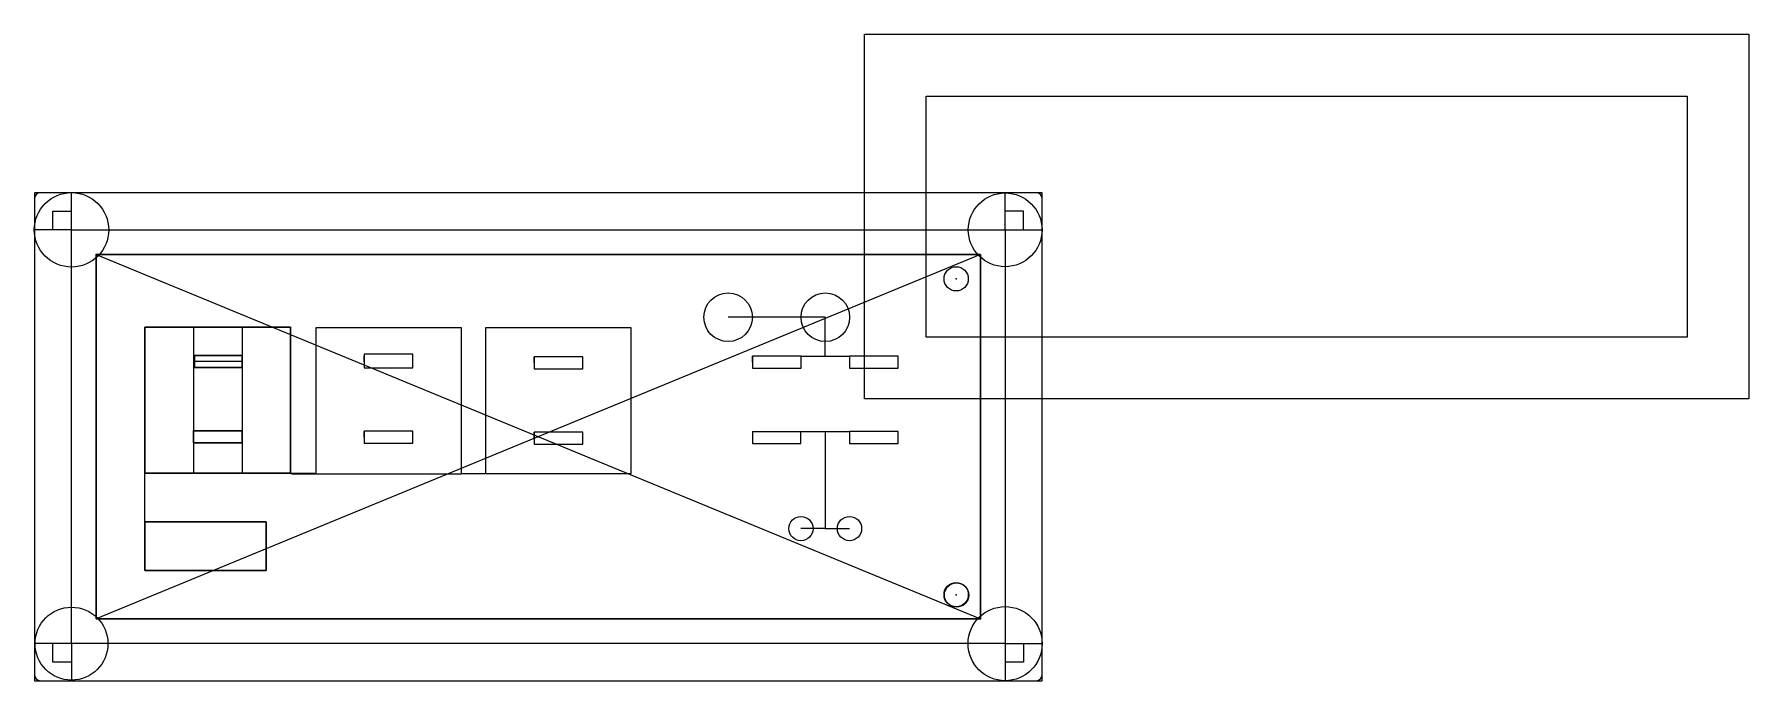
# Model space of a CAD drawing. Header units: centimetres. Extents: x -10.4 to 24.9, y -5 to 8.3.
import ezdxf

# ---------------------------------------------------------------- set-up
doc = ezdxf.new("R2010")
doc.units = ezdxf.units.CM
doc.header["$MEASUREMENT"] = 0
for name, color, linetype in [('Top of the Enclosure v13_Sketch1', 7, 'Continuous'), ('Top of the Enclosure v13_Sketch10', 7, 'Continuous'), ('Top of the Enclosure v13_Sketch11', 7, 'Continuous'), ('Top of the Enclosure v13_Sketch12', 7, 'Continuous'), ('Top of the Enclosure v13_Sketch13', 7, 'Continuous'), ('Top of the Enclosure v13_Sketch14', 7, 'Continuous'), ('Top of the Enclosure v13_Sketch18', 7, 'Continuous'), ('Top of the Enclosure v13_Sketch2', 7, 'Continuous'), ('Top of the Enclosure v13_Sketch20', 7, 'Continuous'), ('Top of the Enclosure v13_Sketch21', 7, 'Continuous'), ('Top of the Enclosure v13_Sketch22', 7, 'Continuous'), ('Top of the Enclosure v13_Sketch23', 7, 'Continuous'), ('Top of the Enclosure v13_Sketch25', 7, 'Continuous'), ('Top of the Enclosure v13_Sketch26', 7, 'Continuous'), ('Top of the Enclosure v13_Sketch27', 7, 'Continuous'), ('Top of the Enclosure v13_Sketch28', 7, 'Continuous'), ('Top of the Enclosure v13_Sketch3', 7, 'Continuous'), ('Top of the Enclosure v13_Sketch4', 7, 'Continuous'), ('Top of the Enclosure v13_Sketch5', 7, 'Continuous'), ('Top of the Enclosure v13_Sketch6', 7, 'Continuous'), ('Top of the Enclosure v13_Sketch7', 7, 'Continuous'), ('Top of the Enclosure v13_Sketch8', 7, 'Continuous'), ('Top of the Enclosure v13_Sketch9', 7, 'Continuous'), ('top surface v2_Sketch1', 7, 'Continuous'), ('top surface v2_Sketch2', 7, 'Continuous')]:
    doc.layers.add(name, color=color, linetype=linetype)

# ---------------------------------------------------------------- blocks, each defined once
blk = doc.blocks.new('topsurfacev2')
at = {"layer": 'top surface v2_Sketch1'}
blk.add_point((0, 0), dxfattribs=at)
at = {"layer": 'top surface v2_Sketch2'}
blk.add_point((0, 0), dxfattribs=at)

msp = doc.modelspace()

# ---------------------------------------------------------------- linework, layer by layer
at = {"layer": 'Top of the Enclosure v13_Sketch1'}
for p, q in [((6.713, 8.282), (24.913, 8.282)), ((6.713, 0.782), (6.713, 8.282)), ((24.913, 8.282), (24.913, 0.782)), ((7.983, 2.052), (7.983, 7.012)), ((7.983, 7.012), (23.643, 7.012)), ((23.643, 7.012), (23.643, 2.052)), ((23.643, 2.052), (7.983, 2.052)), ((24.913, 0.782), (6.713, 0.782))]:
    msp.add_line(p, q, dxfattribs=at)
msp.add_point((0, 0), dxfattribs=at)
at = {"layer": 'Top of the Enclosure v13_Sketch10'}
msp.add_point((0, 0), dxfattribs=at)
at = {"layer": 'Top of the Enclosure v13_Sketch11'}
for p, q in [((-7.078, 1.55), (-7.078, 1.675)), ((-6.096, 1.675), (-7.078, 1.675)), ((-7.078, 1.675), (-7.078, 1.425)), ((-7.078, 1.55), (-7.078, 1.425)), ((-7.078, 1.425), (-6.096, 1.425)), ((-6.096, 1.425), (-6.096, 1.675))]:
    msp.add_line(p, q, dxfattribs=at)
msp.add_point((0, 0), dxfattribs=at)
at = {"layer": 'Top of the Enclosure v13_Sketch12'}
for p, q in [((-3.585, 1.699), (-3.585, 1.415)), ((-2.585, 1.699), (-3.585, 1.699)), ((-3.585, 1.54), (-3.585, 1.665)), ((-3.585, 1.54), (-3.585, 1.415)), ((-3.585, 1.415), (-2.585, 1.415)), ((-2.585, 1.415), (-2.585, 1.699)), ((-3.585, -0.01), (-3.585, 0.115)), ((-2.585, 0.115), (-3.585, 0.115)), ((-3.585, 0.115), (-3.585, -0.135)), ((-2.585, -0.135), (-2.585, 0.115)), ((-3.585, -0.01), (-3.585, -0.135)), ((-3.585, -0.135), (-2.585, -0.135))]:
    msp.add_line(p, q, dxfattribs=at)
msp.add_point((0, 0), dxfattribs=at)
at = {"layer": 'Top of the Enclosure v13_Sketch13'}
for p, q in [((-9.1, 3.75, 0.46), (-9.1, -3.75, 0.46)), ((9.1, 3.75, 0.46), (-9.1, 3.75, 0.46)), ((9.1, -3.75, 0.46), (9.1, 3.75, 0.46)), ((-7.078, 1.425, 0.46), (-7.078, 1.675, 0.46)), ((-7.078, 1.675, 0.46), (-6.096, 1.675, 0.46)), ((-6.096, 1.425, 0.46), (-7.078, 1.425, 0.46)), ((-6.096, 1.675, 0.46), (-6.096, 1.425, 0.46)), ((-7.098, -0.123, 0.46), (-7.098, 0.119, 0.46)), ((-7.098, 0.119, 0.46), (-6.098, 0.119, 0.46)), ((-6.098, 0.119, 0.46), (-6.098, -0.123, 0.46)), ((-6.098, -0.123, 0.46), (-7.098, -0.123, 0.46)), ((-8.1, -2.75, 0.46), (-8.1, -1.75, 0.46)), ((-8.1, -1.75, 0.46), (-5.6, -1.75, 0.46)), ((-5.6, -1.75, 0.46), (-5.6, -2.75, 0.46)), ((-5.6, -2.75, 0.46), (-8.1, -2.75, 0.46)), ((-9.1, -3.75, 0.46), (9.1, -3.75, 0.46))]:
    msp.add_line(p, q, dxfattribs=at)
msp.add_point((0, 0, 0.46), dxfattribs=at)
at = {"layer": 'Top of the Enclosure v13_Sketch14'}
for p, q in [((-9.608, -4.258, 0.46), (-9.608, 4.258, 0.46)), ((-9.608, 4.258, 0.46), (9.608, 4.258, 0.46)), ((9.608, 4.258, 0.46), (9.608, -4.258, 0.46)), ((9.608, -4.258, 0.46), (-9.608, -4.258, 0.46))]:
    msp.add_line(p, q, dxfattribs=at)
for p in [(-9.1, 3.75, 0.46), (0, 0, 0.46), (9.1, -3.75, 0.46)]:
    msp.add_point(p, dxfattribs=at)
at = {"layer": 'Top of the Enclosure v13_Sketch18'}
for p, q in [((0.915, 1.647), (-0.085, 1.647)), ((-0.085, 1.647), (-0.085, 1.397)), ((-0.085, 1.522), (-0.085, 1.647)), ((-0.085, 1.522), (-0.085, 1.397)), ((0.915, 1.397), (0.915, 1.647)), ((-0.085, 1.397), (0.915, 1.397)), ((0.915, 0.097), (-0.085, 0.097)), ((-0.085, 0.097), (-0.085, -0.153)), ((-0.085, -0.028), (-0.085, 0.097)), ((0.915, -0.153), (0.915, 0.097)), ((-0.085, -0.028), (-0.085, -0.153)), ((-0.085, -0.153), (0.915, -0.153))]:
    msp.add_line(p, q, dxfattribs=at)
msp.add_point((0, 0), dxfattribs=at)
at = {"layer": 'Top of the Enclosure v13_Sketch2'}
msp.add_point((0, 0), dxfattribs=at)
at = {"layer": 'Top of the Enclosure v13_Sketch20'}
for p, q in [((5.907, 2.46), (3.907, 2.46)), ((5.907, 1.66), (5.907, 2.46)), ((4.405, 1.535), (4.405, 1.66)), ((5.407, 1.66), (4.405, 1.66)), ((4.405, 1.66), (4.405, 1.41)), ((4.405, 1.535), (4.405, 1.41)), ((5.407, 1.41), (5.407, 1.66)), ((5.407, 1.66), (6.407, 1.66)), ((5.407, 1.66), (5.907, 1.66)), ((6.407, 1.66), (6.407, 1.41)), ((7.407, 1.66), (6.407, 1.66)), ((7.407, 1.41), (7.407, 1.66)), ((4.405, 1.41), (5.407, 1.41)), ((6.407, 1.41), (7.407, 1.41)), ((4.405, 0.11), (5.405, 0.11)), ((4.405, 0.11), (4.405, -0.14)), ((5.405, -0.14), (5.405, 0.11)), ((5.405, 0.11), (6.405, 0.11)), ((5.405, 0.11), (5.905, 0.11)), ((5.905, 0.11), (5.905, -1.89)), ((7.405, 0.11), (6.405, 0.11)), ((6.405, 0.11), (6.405, -0.14)), ((7.405, -0.14), (7.405, 0.11)), ((4.405, -0.14), (5.405, -0.14)), ((6.405, -0.14), (7.405, -0.14)), ((5.905, -1.89), (5.405, -1.89)), ((5.905, -1.89), (6.405, -1.89))]:
    msp.add_line(p, q, dxfattribs=at)
for centre, radius in [((3.907, 2.46), 0.5), ((5.907, 2.46), 0.5), ((5.405, -1.89), 0.25), ((6.405, -1.89), 0.25)]:
    msp.add_circle(centre, radius, dxfattribs=at)
msp.add_point((0, 0), dxfattribs=at)
at = {"layer": 'Top of the Enclosure v13_Sketch21'}
for p, q in [((10.243, 5.02, 3), (-10.243, 5.02, 3)), ((-9.608, 4.258, 3), (-9.608, 5.02, 3)), ((9.608, 4.258, 3), (9.608, 5.02, 3)), ((-10.37, 4.893, 3), (-10.37, -4.893, 3)), ((10.37, -4.893, 3), (10.37, 4.893, 3)), ((-9.608, 4.258, 3), (-10.37, 4.258, 3)), ((-9.608, -4.258, 3), (-9.608, 4.258, 3)), ((-9.608, 4.258, 3), (9.608, 4.258, 3)), ((9.608, 4.258, 3), (10.37, 4.258, 3)), ((9.608, 4.258, 3), (9.608, -4.258, 3)), ((-9.608, -4.258, 3), (-10.37, -4.258, 3)), ((-9.608, -4.258, 3), (-9.608, -5.02, 3)), ((9.608, -4.258, 3), (-9.608, -4.258, 3)), ((9.608, -4.258, 3), (9.608, -5.02, 3)), ((9.608, -4.258, 3), (10.37, -4.258, 3)), ((-10.243, -5.02, 3), (10.243, -5.02, 3))]:
    msp.add_line(p, q, dxfattribs=at)
for centre, radius in [((-9.608, 4.258, 3), 0.766), ((9.608, 4.258, 3), 0.759), ((-9.608, -4.258, 3), 0.75), ((9.608, -4.258, 3), 0.762)]:
    msp.add_circle(centre, radius, dxfattribs=at)
for centre, start, end in [((-10.243, 4.893, 3), 90, 180), ((10.243, 4.893, 3), 0, 90), ((-10.243, -4.893, 3), 180, 270), ((10.243, -4.893, 3), 270, 360)]:
    msp.add_arc(centre, 0.127, start, end, dxfattribs=at)
msp.add_point((0, 0, 3), dxfattribs=at)
at = {"layer": 'Top of the Enclosure v13_Sketch22'}
for p, q in [((-9.608, 4.258, 3), (-9.608, 5.02, 3)), ((9.608, 4.258, 3), (9.608, 5.02, 3)), ((-9.989, 4.258, 3), (-9.989, 4.639, 3)), ((-9.989, 4.639, 3), (-9.608, 4.639, 3)), ((9.989, 4.639, 3), (9.608, 4.639, 3)), ((9.989, 4.258, 3), (9.989, 4.639, 3)), ((-9.608, 4.258, 3), (-10.37, 4.258, 3)), ((9.608, 4.258, 3), (10.37, 4.258, 3)), ((-9.608, -4.258, 3), (-10.37, -4.258, 3)), ((-9.989, -4.639, 3), (-9.989, -4.258, 3)), ((-9.608, -4.258, 3), (-9.608, -5.02, 3)), ((9.608, -4.258, 3), (10.37, -4.258, 3)), ((9.608, -4.258, 3), (9.608, -5.02, 3)), ((9.989, -4.258, 3), (9.989, -4.639, 3)), ((-9.608, -4.639, 3), (-9.989, -4.639, 3)), ((9.989, -4.639, 3), (9.608, -4.639, 3))]:
    msp.add_line(p, q, dxfattribs=at)
msp.add_point((0, 0, 3), dxfattribs=at)
at = {"layer": 'Top of the Enclosure v13_Sketch23'}
for p, q in [((9.608, 4.258, 3), (9.608, -4.258, 3)), ((9.608, -4.258, 3), (-9.608, -4.258, 3))]:
    msp.add_line(p, q, dxfattribs=at)
msp.add_circle((8.608, -3.258, 3), 0.25, dxfattribs=at)
msp.add_point((0, 0, 3), dxfattribs=at)
at = {"layer": 'Top of the Enclosure v13_Sketch25'}
for p, q in [((9.1, -3.75, 0.46), (9.1, 3.75, 0.46)), ((-9.1, -3.75, 0.46), (9.1, -3.75, 0.46))]:
    msp.add_line(p, q, dxfattribs=at)
msp.add_circle((8.6, -3.25, 0.46), 0.25, dxfattribs=at)
msp.add_point((0, 0, 0.46), dxfattribs=at)
at = {"layer": 'Top of the Enclosure v13_Sketch26'}
msp.add_circle((8.6, -3.25, 1.36), 0.25, dxfattribs=at)
for p in [(0, 0, 1.36), (8.6, -3.25, 1.36)]:
    msp.add_point(p, dxfattribs=at)
at = {"layer": 'Top of the Enclosure v13_Sketch27'}
for p, q in [((9.1, 3.75, 0.46), (-9.1, 3.75, 0.46)), ((9.1, -3.75, 0.46), (9.1, 3.75, 0.46))]:
    msp.add_line(p, q, dxfattribs=at)
msp.add_circle((8.6, 3.25, 0.46), 0.25, dxfattribs=at)
msp.add_point((0, 0, 0.46), dxfattribs=at)
at = {"layer": 'Top of the Enclosure v13_Sketch28'}
msp.add_circle((8.6, 3.25, 1.36), 0.25, dxfattribs=at)
for p in [(8.6, 3.25, 1.36), (0, 0, 1.36)]:
    msp.add_point(p, dxfattribs=at)
at = {"layer": 'Top of the Enclosure v13_Sketch3'}
for p, q in [((10.37, 5.02), (-10.37, 5.02)), ((-10.37, 5.02), (-10.37, -5.02)), ((10.37, -5.02), (10.37, 5.02)), ((-9.1, 3.75), (9.1, -3.75)), ((9.1, 3.75), (-9.1, -3.75)), ((-10.37, -5.02), (10.37, -5.02))]:
    msp.add_line(p, q, dxfattribs=at)
msp.add_point((0, 0), dxfattribs=at)
msp.add_point((0, 0), dxfattribs=at)
at = {"layer": 'Top of the Enclosure v13_Sketch4'}
for p, q in [((-10.37, 5.02, 3), (-10.37, -5.02, 3)), ((10.37, 5.02, 3), (-10.37, 5.02, 3)), ((10.37, -5.02, 3), (10.37, 5.02, 3)), ((-9.1, 3.75, 3), (9.1, -3.75, 3)), ((9.1, 3.75, 3), (-9.1, -3.75, 3)), ((-9.1, -3.75, 3), (-9.1, 3.75, 3)), ((-9.1, 3.75, 3), (9.1, 3.75, 3)), ((9.1, 3.75, 3), (9.1, -3.75, 3)), ((9.1, -3.75, 3), (-9.1, -3.75, 3)), ((-10.37, -5.02, 3), (10.37, -5.02, 3))]:
    msp.add_line(p, q, dxfattribs=at)
msp.add_point((0, 0, 3), dxfattribs=at)
msp.add_point((0, 0, 3), dxfattribs=at)
at = {"layer": 'Top of the Enclosure v13_Sketch5'}
for p, q in [((9.1, 3.75), (-9.1, 3.75)), ((-9.1, 3.75), (9.1, -3.75)), ((-9.1, 3.75), (-9.1, -3.75)), ((9.1, 3.75), (-9.1, -3.75)), ((9.1, -3.75), (9.1, 3.75)), ((-5.6, -1.75), (-8.1, -1.75)), ((-8.1, -1.75), (-8.1, -2.75)), ((-5.6, -2.75), (-5.6, -1.75)), ((-8.1, -2.75), (-5.6, -2.75)), ((-9.1, -3.75), (9.1, -3.75))]:
    msp.add_line(p, q, dxfattribs=at)
msp.add_point((0, 0), dxfattribs=at)
msp.add_point((0, 0), dxfattribs=at)
at = {"layer": 'Top of the Enclosure v13_Sketch6'}
for p, q in [((-8.098, 2.252), (-8.098, -0.748)), ((-5.098, 2.252), (-8.098, 2.252)), ((-5.098, -0.748), (-5.098, 2.252)), ((-8.098, -0.748), (-5.098, -0.748)), ((-8.098, -1.748), (-8.098, -0.748)), ((-5.098, -0.748), (-4.598, -0.748))]:
    msp.add_line(p, q, dxfattribs=at)
msp.add_point((0, 0), dxfattribs=at)
at = {"layer": 'Top of the Enclosure v13_Sketch7'}
for p, q in [((-4.58, 2.238), (-4.58, -0.762)), ((-1.58, 2.238), (-4.58, 2.238)), ((-1.58, -0.762), (-1.58, 2.238)), ((-5.08, -0.762), (-4.58, -0.762)), ((-4.58, -0.762), (-1.58, -0.762))]:
    msp.add_line(p, q, dxfattribs=at)
for p in [(0, 0), (-5.098, -0.748, 0.254), (-5.098, -0.748)]:
    msp.add_point(p, dxfattribs=at)
at = {"layer": 'Top of the Enclosure v13_Sketch8'}
for p, q in [((1.912, 2.242), (-1.088, 2.242)), ((-1.088, 2.242), (-1.088, -0.758)), ((1.912, -0.758), (1.912, 2.242)), ((-1.588, -0.758), (-1.088, -0.758)), ((-1.088, -0.758), (1.912, -0.758))]:
    msp.add_line(p, q, dxfattribs=at)
msp.add_point((0, 0), dxfattribs=at)
at = {"layer": 'Top of the Enclosure v13_Sketch9'}
for p, q in [((-8.098, -0.748, 0.254), (-8.098, 2.252, 0.254)), ((-8.098, 2.252, 0.254), (-5.098, 2.252, 0.254)), ((-8.098, 2.252, 0.254), (-7.098, 2.252, 0.254)), ((-7.098, 2.252, 0.254), (-7.098, -0.748, 0.254)), ((-7.098, 2.252, 0.254), (-6.098, 2.252, 0.254)), ((-7.098, 2.252, 0.254), (-7.098, 1.552, 0.254)), ((-6.098, 2.252, 0.254), (-6.098, -0.748, 0.254)), ((-5.098, 2.252, 0.254), (-5.098, -0.748, 0.254)), ((-7.098, 1.552, 0.254), (-6.098, 1.552, 0.254)), ((-6.098, 1.552, 0.254), (-6.098, 0.002, 0.254)), ((-7.098, 0.002, 0.254), (-7.098, 0.127, 0.254)), ((-6.098, 0.119, 0.254), (-7.098, 0.119, 0.254)), ((-7.098, 0.119, 0.254), (-7.098, -0.123, 0.254)), ((-7.098, 0.002, 0.254), (-7.098, -0.123, 0.254)), ((-6.098, -0.123, 0.254), (-6.098, 0.119, 0.254)), ((-7.098, -0.123, 0.254), (-6.098, -0.123, 0.254)), ((-5.098, -0.748, 0.254), (-8.098, -0.748, 0.254))]:
    msp.add_line(p, q, dxfattribs=at)
for p in [(0, 0, 0.254), (-8.098, -0.748)]:
    msp.add_point(p, dxfattribs=at)

# ---------------------------------------------------------------- block references
msp.add_blockref('topsurfacev2', (0, 0))

doc.saveas('drawing.dxf')
